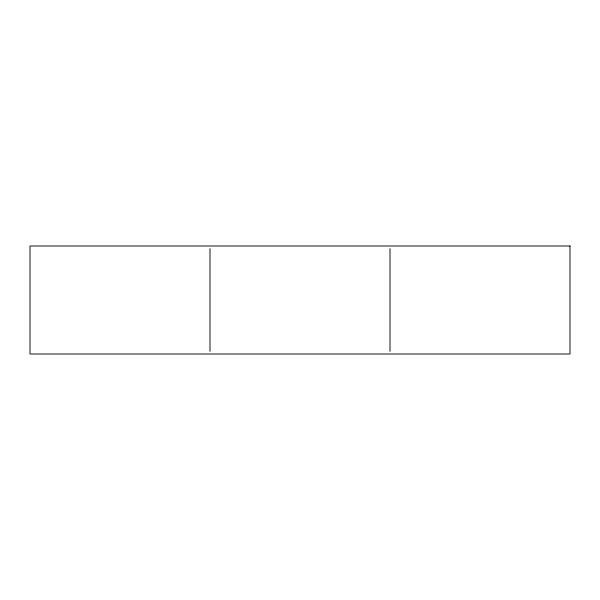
<?xml version="1.0" encoding="UTF-8"?>
<svg xmlns="http://www.w3.org/2000/svg" width="600" height="600" viewBox="0 0 600 600"><rect width="100%" height="100%" fill="white"/><g stroke="black" fill="none" stroke-linecap="round" stroke-linejoin="round"><path stroke-width="0.9" d="M390 248.7L390 351.3M210 248.7L210 351.3M570 246L30 246L30 354L570 354L570 246"/></g></svg>
